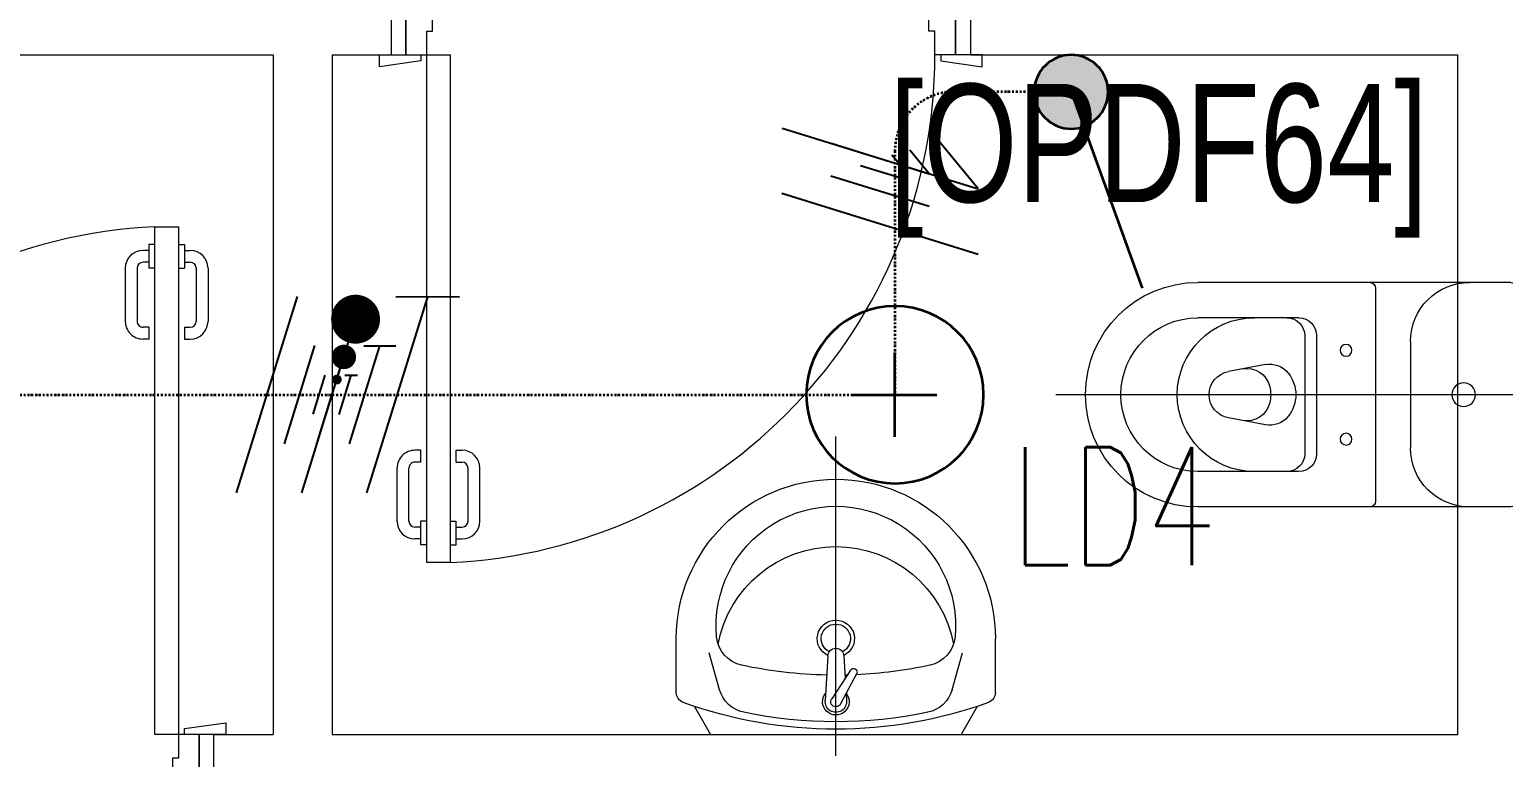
# Model space of a CAD drawing. Extents: x -12260 to 184725, y -29287 to 19916.
# Drawn here: x 16699 to 19193, y 3251 to 4483 of the extents above; entities that cross this region are included whole.
import ezdxf
from ezdxf.enums import TextEntityAlignment as Align

# ---------------------------------------------------------------- set-up
doc = ezdxf.new("R2010")
doc.units = 0
doc.header["$LTSCALE"] = 0.25
doc.linetypes.add('DASHDOT', pattern=[25.4, 12.7, -6.35, 0, -6.35])
for name, color, linetype, lineweight in [('01-First Floor-FUR$0$72_EGR_BASE_TEXT', 252, 'Continuous', 5), ('01-First Floor-FUR$0$SANIT', 250, 'Continuous', 5), ('01-First Floor-FUR$0$Walls', 251, 'Continuous', 5), ('01-First Floor-FUR$0$Wooden Joinery', 251, 'Continuous', 5), ('E-LITE-CIRC-NUMB', 6, 'Continuous', 25), ('E-LITE-CLNG @ 100', 150, 'Continuous', 35), ('E-LITE-CLNG-CNDT', 6, 'DASHDOT', 35), ('E-LITE-CTRL', 6, 'Continuous', 25), ('E-LITE-IDEN', 6, 'Continuous', 25), ('E-LITE-SWCH @ 100', 3, 'Continuous', 35), ('E-POWR-WIRE', 6, 'Continuous', 25), ('E-POWR-WIRE @ 100', 6, 'Continuous', 25), ('E-POWR-WIRE @ 20', 6, 'Continuous', 25), ('E-POWR-WIRE @ 50', 6, 'Continuous', 25)]:
    doc.layers.add(name, color=color, linetype=linetype, lineweight=lineweight)
doc.styles.add('01-First Floor-FUR$0$X3G_ENTITY_9F38', font='swisscl.ttf', dxfattribs={"height": 0.2})
doc.styles.add('DC_SIMPLEX', font='SIMPLEX.shx', dxfattribs={"width": 0.7})

# ---------------------------------------------------------------- blocks, each defined once
blk = doc.blocks.new('DC_LT-CL-Point')
for p, q in [((0, -0.711), (0, 0.711)), ((0.711, 0), (-0.711, 0))]:
    blk.add_line(p, q)
blk.add_circle((0, 0), 1.5)
at = {"layer": 'E-LITE-CIRC-NUMB', "style": 'DC_SIMPLEX', "width": 0.7, "flags": 8}
blk.add_attdef('CIRCUIT', text='', height=2, rotation=360, dxfattribs=at).set_placement((-3.364, 1.5), align=Align.RIGHT)
at = {"layer": 'E-LITE-CTRL', "style": 'DC_SIMPLEX', "width": 0.7, "flags": 8}
blk.add_attdef('CONTROL', (3.364, -3.498), '', height=2, rotation=360, dxfattribs=at)
at = {"layer": 'E-LITE-IDEN', "style": 'DC_SIMPLEX', "width": 0.7, "flags": 8}
blk.add_attdef('TYPE', (3.364, 1.5), '', height=2, rotation=360, dxfattribs=at)
blk = doc.blocks.new('*U33')
blk.add_hatch(color=256).paths.add_polyline_path([(-0.625, -0.625, 1), (0.625, -0.625, 1)])
blk.add_line((0, -0.625), (-1.2, -3.947))
blk.add_circle((0, -0.625), 0.625)
at = {"layer": 'E-LITE-CTRL', "style": 'DC_SIMPLEX', "width": 0.7, "flags": 8}
blk.add_attdef('CONTROL', (-26.627, -10.116), '', height=2, rotation=360, dxfattribs=at)
at = {"layer": 'E-LITE-IDEN', "style": 'DC_SIMPLEX', "width": 0.7, "flags": 8}
blk.add_attdef('TYPE', text='', height=2, rotation=360, dxfattribs=at).set_placement((-31.991, -10.116), align=Align.RIGHT)
blk = doc.blocks.new('*U44')
for p, q in [((-1.617, -1.658), (-0.587, 1.663)), ((-0.515, -1.66), (0.515, 1.66)), ((0.587, -1.663), (1.617, 1.658)), ((1.078, 1.659), (2.157, 1.657))]:
    blk.add_line(p, q)
at = {"const_width": 0.414}
blk.add_lwpolyline([(0.19, 1.278, 1), (0.604, 1.277, 1)], format="xyb", close=True, dxfattribs=at)
blk = doc.blocks.new('*U758')
at = {"layer": 'E-POWR-WIRE @ 100', "xscale": 100, "yscale": 100, "zscale": 100}
blk.add_blockref('*U44', (17210.8, 3865), dxfattribs=at)
at = {"layer": 'E-POWR-WIRE @ 20', "xscale": 20, "yscale": 20, "zscale": 20}
blk.add_blockref('*U44', (17210.8, 3865), dxfattribs=at)
at = {"layer": 'E-POWR-WIRE @ 50', "xscale": 50, "yscale": 50, "zscale": 50}
blk.add_blockref('*U44', (17210.8, 3865), dxfattribs=at)
blk = doc.blocks.new('*U45')
for p, q in [((-1.66, 0.515), (1.66, -0.515)), ((1.66, -0.515), (1.001, 0.287)), ((-1.663, -0.587), (1.658, -1.617))]:
    blk.add_line(p, q)
blk = doc.blocks.new('*U890')
at = {"layer": 'E-POWR-WIRE @ 100', "xscale": 100, "yscale": 100, "zscale": 100}
blk.add_blockref('*U45', (18138.1, 4264.7), dxfattribs=at)
at = {"layer": 'E-POWR-WIRE @ 20', "xscale": 20, "yscale": 20, "zscale": 20}
blk.add_blockref('*U45', (18138.1, 4264.7), dxfattribs=at)
at = {"layer": 'E-POWR-WIRE @ 50', "xscale": 50, "yscale": 50, "zscale": 50}
blk.add_blockref('*U45', (18138.1, 4264.7), dxfattribs=at)
blk = doc.blocks.new('01-First Floor-FUR$0$A$C72370EFE')
at = {"layer": '01-First Floor-FUR$0$Wooden Joinery'}
for p, q in [((-0.01, -0.04), (-0.02, -0.04)), ((-0.01, -0.03), (-0.01, -0.07)), ((0, -0.03), (-0.01, -0.03)), ((0.04, -0.03), (0.05, -0.03)), ((0.05, -0.03), (0.05, -0.07)), ((0.05, -0.04), (0.06, -0.04)), ((-0.05, -0.07), (-0.05, -0.16)), ((-0.03, -0.07), (-0.03, -0.16)), ((-0.01, -0.06), (-0.02, -0.06)), ((0, -0.07), (-0.01, -0.07)), ((0.04, -0.07), (0.05, -0.07)), ((0.05, -0.06), (0.06, -0.06)), ((0.07, -0.07), (0.07, -0.16)), ((0.09, -0.07), (0.09, -0.16)), ((-0.01, -0.17), (-0.02, -0.17)), ((-0.01, -0.17), (-0.01, -0.19)), ((0.05, -0.17), (0.06, -0.17)), ((0.05, -0.17), (0.05, -0.19)), ((-0.01, -0.19), (-0.02, -0.19)), ((0.05, -0.19), (0.06, -0.19))]:
    blk.add_line(p, q, dxfattribs=at)
for centre, radius, start, end in [((-0.02, -0.07), 0.03, 90, 180), ((0.06, -0.07), 0.03, 0, 90), ((-0.02, -0.07), 0.01, 90, 180), ((0.06, -0.07), 0.01, 0, 90), ((-0.02, -0.16), 0.03, 180, 270), ((-0.02, -0.16), 0.01, 180, 270), ((0.06, -0.16), 0.01, 270, 0), ((0.06, -0.16), 0.03, 270, 0)]:
    blk.add_arc(centre, radius, start, end, dxfattribs=at)
blk = doc.blocks.new('01-First Floor-FUR$0$A$C5DAD61B4')
at = {"layer": '01-First Floor-FUR$0$Wooden Joinery'}
for points in [[(80, 959.1), (80, 969.1), (10, 979.1), (10, 959.1)], [(940, 959.1), (940, 969.1), (1010, 979.1), (1010, 959.1)], [(70, 859.1), (70, 849.1), (0, 839.1), (0, 859.1)], [(120, 859.1), (120, 0), (80, 0), (80, 859.1)], [(950, 859.1), (950, 849.1), (1020, 839.1), (1020, 859.1)]]:
    blk.add_lwpolyline(points, close=True, dxfattribs=at)
for points in [[(45, 859.1), (45, 959.1), (20, 959.1), (20, 859.1), (45, 859.1)], [(45, 859.1), (80, 859.1), (80, 899.1), (90, 899.1), (90, 959.1), (45, 959.1), (45, 859.1)], [(975, 859.1), (940, 859.1), (940, 899.1), (930, 899.1), (930, 959.1), (975, 959.1), (975, 859.1)], [(975, 859.1), (975, 959.1), (1000, 959.1), (1000, 859.1), (975, 859.1)]]:
    blk.add_lwpolyline(points, dxfattribs=at)
blk.add_arc((80, 859.1), 860, 272.666, 0, dxfattribs=at)
at = {"layer": '01-First Floor-FUR$0$Wooden Joinery', "xscale": 999.9999999998854, "yscale": 999.9999999998854, "zscale": 999.9999999998854, "rotation": 180}
blk.add_blockref('01-First Floor-FUR$0$A$C72370EFE', (120, 0), dxfattribs=at)
blk = doc.blocks.new('01-First Floor-FUR$0$lav-manta 60')
at = {"layer": '01-First Floor-FUR$0$SANIT'}
for p, q in [((0, 0.04), (0, -0.56)), ((-0.2658, -0.0529), (-0.2358, 0)), ((-0.2358, 0), (0.2358, 0)), ((0.2658, -0.0529), (0.2358, 0)), ((-0.3, -0.0789), (-0.3, -0.18)), ((-0.015, -0.1473), (-0.0199, -0.064)), ((0.0274, -0.121), (-0.0078, -0.0673)), ((0.0389, -0.1142), (0.0087, -0.0575)), ((0.0191, -0.077), (0.0199, -0.064)), ((0.3, -0.0789), (0.3, -0.18)), ((-0.2185, -0.0841), (-0.2383, -0.1537)), ((0.015, -0.1473), (0.0174, -0.1057)), ((0.2185, -0.0841), (0.2383, -0.1537))]:
    blk.add_line(p, q, dxfattribs=at)
for centre, radius, start, end in [((0, -0.8557), 0.8457, 70.1771, 109.8229), ((0, -0.8696), 0.8457, 78.1914, 101.8086), ((-0.1608, -0.1006), 0.06, 101.8086, 164.0794), ((0, -0.0617), 0.025, 320.7474, 220.368), ((0, -0.0617), 0.02, 353.2671, 186.682), ((0, -0.0617), 0.00966, 25.4127, 215.9577), ((0.1608, -0.1006), 0.06, 15.9206, 78.1914), ((-0.28, -0.0789), 0.02, 109.8229, 180), ((0.28, -0.0789), 0.02, 0, 70.1771), ((-0.1645, -0.189), 0.06, 102.0883, 174.8142), ((0, -0.9572), 0.8457, 91.1572, 102.0883), ((0, -0.9572), 0.8457, 88.5486, 88.844), ((0.0332, -0.1176), 0.00666, 210.6852, 30.6852), ((0, -0.9572), 0.8457, 77.9117, 87.4274), ((0.1645, -0.189), 0.06, 5.1858, 77.9117), ((0, -0.18), 0.035, 115.3106, 64.6894), ((0, -0.18), 0.0275, 117.1496, 62.8504), ((0, -0.1473), 0.015, 180, 0), ((0, -0.18), 0.3, 180, 0), ((0, -0.2039), 0.2252, 174.8142, 5.1858), ((0, -0.1282), 0.2252, 190.6097, 349.3903)]:
    blk.add_arc(centre, radius, start, end, dxfattribs=at)
blk = doc.blocks.new('01-First Floor-FUR$0$WC manta')
at = {"layer": '01-First Floor-FUR$0$SANIT'}
for p, q in [((-0.13, 0.18), (-0.13, -0.18)), ((-0.12, 0.19), (0.41, 0.19)), ((0.109, 0.18), (0.109, -0.18)), ((0.239, 0.13), (0.41, 0.13)), ((0.209, 0.1), (0.209, -0.1)), ((0.229, 0.1), (0.229, -0.1)), ((0.05, 0.09), (0.05, -0.09)), ((0.2955, 0.051), (0.3581, 0.0393)), ((-0.18, 0), (0.65, 0)), ((0.2955, -0.051), (0.3581, -0.0393)), ((0.239, -0.13), (0.41, -0.13)), ((-0.12, -0.19), (0.41, -0.19))]:
    blk.add_line(p, q, dxfattribs=at)
for centre, radius in [((0.159, 0.0752), 0.01), ((-0.04, 0), 0.02), ((0.159, -0.0753), 0.01)]:
    blk.add_circle(centre, radius, dxfattribs=at)
for centre, radius, start, end in [((-0.12, 0.18), 0.01, 90, 180), ((-0.05, 0.09), 0.1, 0, 90), ((0.119, 0.18), 0.01, 90, 180), ((0.41, 0), 0.19, 270, 90), ((0.239, 0.1), 0.03, 90, 180), ((0.259, 0.1), 0.03, 90, 180), ((0.3147, 0), 0.13, 270, 90), ((0.41, 0), 0.13, 270, 90), ((0.2882, 0.0117), 0.04, 79.4289, 141.525), ((0.3029, 0), 0.0588, 141.525, 218.475), ((0.3271, 0.0044), 0.04, 79.4289, 166.4176), ((0.3507, 0), 0.04, 280.5711, 79.4289), ((0.3454, 0), 0.0588, 166.4176, 193.5824), ((0.3271, -0.0044), 0.04, 193.5824, 280.5711), ((0.2882, -0.0117), 0.04, 218.475, 280.5711), ((-0.05, -0.09), 0.1, 270, 0), ((0.239, -0.1), 0.03, 180, 270), ((0.259, -0.1), 0.03, 180, 270), ((-0.12, -0.18), 0.01, 180, 270), ((0.119, -0.18), 0.01, 180, 270)]:
    blk.add_arc(centre, radius, start, end, dxfattribs=at)
blk = doc.blocks.new('01-First Floor-FUR')
at = {"layer": '01-First Floor-FUR$0$Walls'}
for p, q in [((15106, 4440), (17110.8, 4440)), ((17110.8, 4440), (17110.8, 3290)), ((17210.8, 4440), (17310.8, 4440)), ((17210.8, 4440), (17210.8, 3290)), ((18290.8, 4440), (19115.6, 4440)), ((19115.6, 3290), (19115.6, 4440)), ((17010.8, 3290), (17110.8, 3290)), ((17210.8, 3290), (19115.6, 3290))]:
    blk.add_line(p, q, dxfattribs=at)
at = {"layer": '01-First Floor-FUR$0$SANIT', "xscale": -999.9999999999995, "yscale": 999.9999999999995, "zscale": 999.9999999999995}
blk.add_blockref('01-First Floor-FUR$0$WC manta', (19085.6, 3865), dxfattribs=at)
at = {"layer": '01-First Floor-FUR$0$SANIT', "xscale": -900.000000000201, "yscale": 900.000000000201, "zscale": 900.000000000201, "rotation": 180}
blk.add_blockref('01-First Floor-FUR$0$lav-manta 60', (18063.2, 3290), dxfattribs=at)
at = {"layer": '01-First Floor-FUR$0$Wooden Joinery'}
blk.add_blockref('01-First Floor-FUR$0$A$C5DAD61B4', (17290.8, 3580.9), dxfattribs=at)
at = {"layer": '01-First Floor-FUR$0$Wooden Joinery', "rotation": 180}
blk.add_blockref('01-First Floor-FUR$0$A$C5DAD61B4', (17030.8, 4149.1), dxfattribs=at)
at = {"layer": '01-First Floor-FUR$0$72_EGR_BASE_TEXT', "insert": (18609.7, 4390.9, -0.1), "char_height": 200, "attachment_point": 2, "style": '01-First Floor-FUR$0$X3G_ENTITY_9F38'}
blk.add_mtext('[OPDF64]', dxfattribs=at)

msp = doc.modelspace()

# ---------------------------------------------------------------- linework, layer by layer
at = {"layer": 'E-LITE-CLNG-CNDT'}
msp.add_lwpolyline([(18461.4, 4377.5), (18263.2, 4377.5, 0.414214), (18163.2, 4277.5), (18163.2, 3865)], format="xyb", dxfattribs=at)
msp.add_lwpolyline([(16108.4, 3865), (18163.2, 3865)], dxfattribs=at)

# ---------------------------------------------------------------- block references
at = {"layer": 'E-LITE-CLNG @ 100'}
ref = msp.add_blockref('DC_LT-CL-Point', (18163.2, 3865), dxfattribs=dict(at, xscale=-99.99999999999999, yscale=99.99999999999999, zscale=99.99999999999999))
ref.add_attrib('TYPE', 'LD4', (18359.5, 3576.4), dxfattribs={"layer": 'E-LITE-IDEN', "height": 200, "style": 'DC_SIMPLEX', "width": 0.7, "flags": 8})
at = {"layer": 'E-LITE-CLNG-CNDT'}
msp.add_blockref('01-First Floor-FUR', (0, 0), dxfattribs=at)
at = {"layer": 'E-LITE-SWCH @ 100', "xscale": -100, "yscale": 100, "zscale": 100}
msp.add_blockref('*U33', (18461.4, 4440), dxfattribs=at)
at = {"layer": 'E-POWR-WIRE'}
for name in ['*U890', '*U758']:
    msp.add_blockref(name, (0, 0), dxfattribs=at)

doc.saveas('drawing.dxf')
